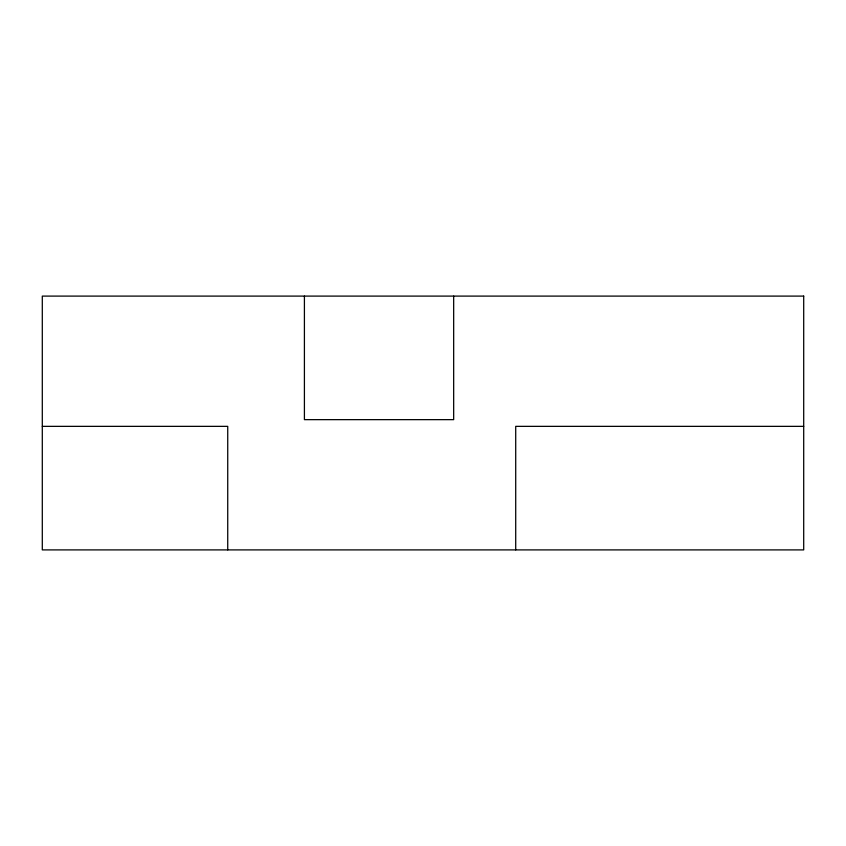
<?xml version="1.0" encoding="UTF-8"?>
<svg xmlns="http://www.w3.org/2000/svg" width="846" height="846" viewBox="0 0 846 846"><rect width="100%" height="100%" fill="white"/><g stroke="black" fill="none" stroke-linecap="round" stroke-linejoin="round"><path stroke-width="1.27" d="M42.3 426.352L227.733 426.352L227.733 549.9M803.7 426.352L515.711 426.352L515.711 549.9M453.668 296.1L453.668 419.648L304.412 419.648L304.412 296.1M803.7 296.1L42.3 296.1L42.3 549.9L803.7 549.9L803.7 296.1"/></g></svg>
